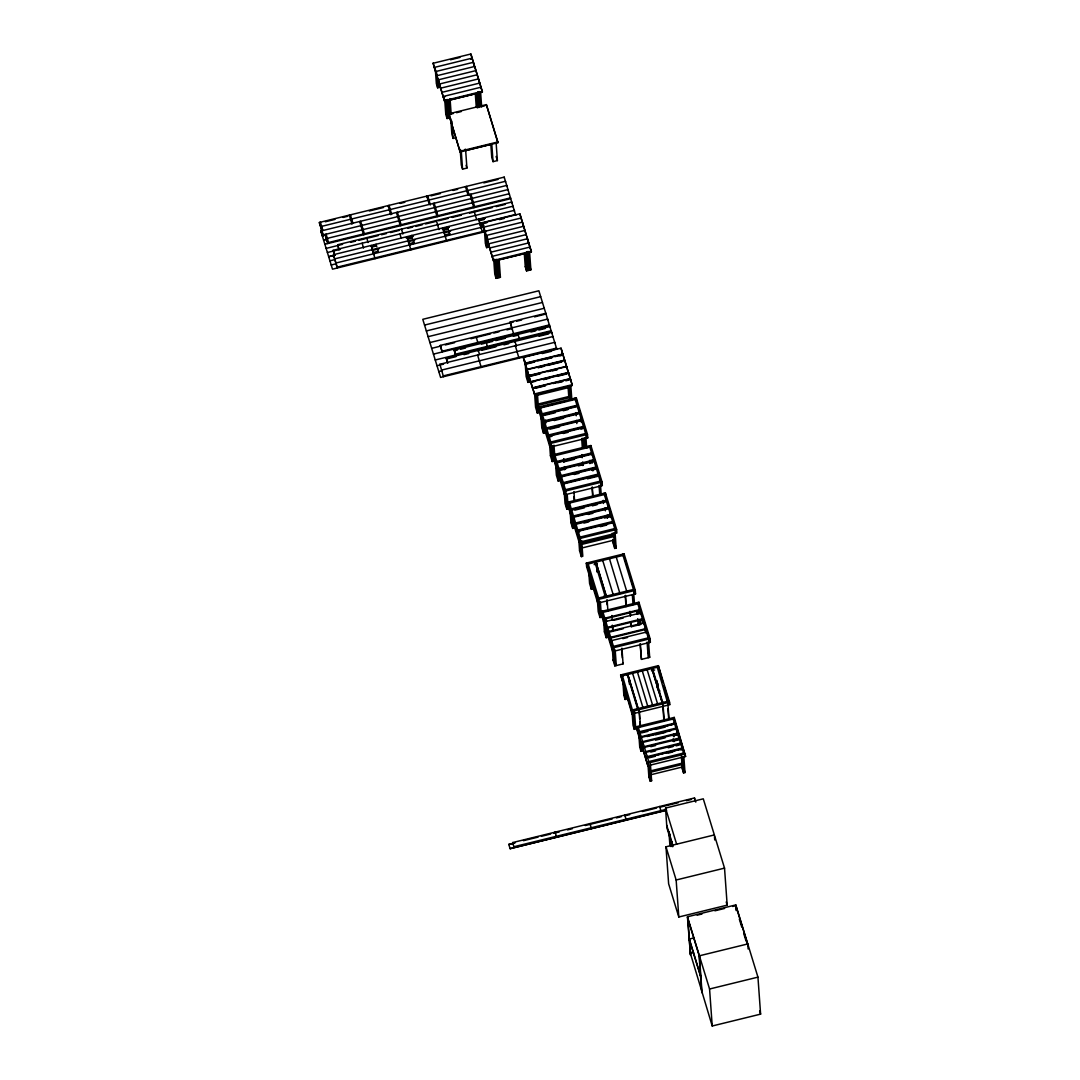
<?xml version="1.0" encoding="UTF-8"?>
<svg xmlns="http://www.w3.org/2000/svg" width="1080" height="1080" viewBox="0 0 1080 1080"><rect width="100%" height="100%" fill="white"/><g stroke="black" fill="none" stroke-linecap="round" stroke-linejoin="round"><path stroke-width="1.5" d="M668.277 705.065L667.899 703.823L669.735 704.714L669.56 702.176L658.355 665.644L657.288 667.251L622.458 675.797L620.622 674.906L632.003 713.961L633.069 712.368L633.447 713.61L668.277 705.065L656.91 666.009L622.08 674.555L633.447 713.61M632.003 713.961L631.813 711.437L632.894 709.83L667.724 701.285L669.56 702.176M647.865 765.72L636.485 726.664L638.321 727.555L673.151 719.01L674.231 717.417L685.598 756.473L647.865 765.72L636.674 729.202L636.485 726.664L674.231 717.417M648.756 761.589L647.69 763.196L685.422 753.935L683.586 753.043L648.756 761.589L638.321 727.555L638.375 728.312M553.784 833.247L555.188 832.14L556.511 837.041M555.066 837.405L556.457 836.285M433.134 63.261L470.867 54L482.315 91.355L482.369 92.111L444.636 101.372L433.134 63.261L444.636 101.372M450.482 59.778L459.918 57.456M470.745 59.265L472.136 58.145L434.403 67.406L434.457 68.162M435.24 68.026L436.361 83.66L437.63 87.804L440.532 87.089M444.812 96.863L443.367 97.214L443.313 96.458L481.046 87.197L481.1 87.966M444.582 100.616L482.315 91.355M449.861 99.995L475.983 93.582M449.955 117.814L447.053 118.517L445.784 114.372L447.228 114.008M448.646 113.873L486.378 104.612L497.826 141.966L497.88 142.722L460.148 151.983L448.646 113.873L460.148 151.983M448.7 114.629L453.411 113.468M456.557 112.698L461.282 111.537M478.575 107.298L484.866 105.759M450.752 118.638L451.872 134.271L453.155 138.416L456.057 137.7M460.094 151.214L497.826 141.966M491.495 144.194L465.372 150.606L464.994 149.351M460.175 149.351L461.295 164.983L462.564 169.128L466.925 168.061L465.575 149.31M490.833 144.531L491.764 157.505L493.047 161.649L497.394 160.583L496.166 143.397M319.397 222.453L323.271 235.669L319.397 222.453L504.198 177.12L515.714 215.298L515.66 214.475L334.719 258.863L334.773 259.619L329.94 260.807M319.464 223.209L320.369 222.21L322.92 230.513M325.269 221.792L334.935 219.416M342.995 217.431L347.841 216.257M369.293 210.992L383.44 207.522M400.127 203.431L404.838 202.271M430.961 195.858L440.397 193.55M452.979 190.458L457.69 189.31M483.813 182.898L497.975 179.429M321.692 227.124L320.679 226.597L505.481 181.278L505.535 182.034M321.044 231.809L320.976 230.985L506.75 185.423L506.804 186.246M325.566 235.103L322.312 235.966L322.259 235.143L508.019 189.581L508.073 190.404M326.849 239.315L323.582 240.111L327.443 239.099L327.389 238.343M327.699 242.73L325.161 234.428L327.753 243.486L327.699 242.73L510.57 197.87L510.624 198.693L324.851 244.269M337.675 244.742L339.012 249.656L337.675 244.742L511.839 202.028L511.893 202.851M326.133 248.413L342.576 244.323M350.568 242.352L355.469 241.151M358.695 240.368L365.229 238.761M368.348 237.992L378.27 235.562M381.524 234.765L386.411 233.564M390.514 232.565L399.452 230.364M407.93 228.285L412.668 227.124M415.76 226.435L422.267 224.775M425.52 223.965L436.428 221.292M438.561 220.766L448.335 218.376M452.142 217.445L461.376 215.177M469.517 213.179L492.332 207.576M496.166 206.644L505.373 204.39M333.153 250.317L334.476 255.231L333.153 250.317L513.108 206.172L513.162 206.996M340.43 249.304L327.402 252.504M333.45 254.704L337.325 267.921L333.45 254.704L514.377 210.33L514.445 211.154M335.192 255.056L328.671 256.716L335.192 255.123M371.034 246.267L376.083 245.025L376.029 244.269L376.582 246.685L376.529 245.929L371.695 247.104L371.75 247.874M405.945 237.695L413.411 235.872L406.89 237.532M442.112 228.825L449.253 227.07L442.746 228.731L442.787 227.894L446.661 241.097M478.278 219.956L485.109 218.282L478.589 219.942L478.589 219.105L482.45 232.322M371.034 246.321L375.935 245.12M412.331 237.141L407.498 238.329L407.552 239.085L412.385 237.897L411.818 235.481L412.385 237.897M479.088 220.766L483.935 219.578L483.421 217.917L483.476 218.687M448.187 229.122L443.34 230.31L443.286 229.554L448.132 228.366L448.187 229.122L447.62 226.706L447.674 227.462M482.126 223.101L519.858 213.84L531.32 251.195L531.374 251.951L493.627 261.212L482.126 223.101L493.627 261.212M372.317 250.479L379.026 248.765M408.159 241.677L414.815 239.99M444.015 232.888L450.617 231.201M480.762 226.787L479.912 224.019L483.165 223.222M482.18 223.857L486.905 222.696M499.473 219.618L504.198 218.457M413.991 242.541L409.144 243.729L409.199 244.485L414.045 243.297L413.1 239.638L414.045 243.297M444.947 234.941L449.78 233.753L449.834 234.522L448.889 230.85L448.943 231.606M480.749 226.166L483.975 225.369M331.223 265.019L336.096 263.75M337.271 267.151L485.649 230.756M485.703 231.525L332.492 269.163L321.03 231.755L321.948 230.756M484.245 227.867L485.365 243.5L486.635 247.644L489.537 246.942M493.574 260.456L531.32 251.195M499.014 259.794L524.826 253.463M529.645 252.626L530.874 269.825L526.527 270.891L525.258 266.733L526.702 266.382M493.655 258.579L494.775 274.212L496.044 278.357L500.405 277.29L499.163 260.104M540.662 296.649L424.548 325.067M426.344 330.939L542.444 302.454M506.898 329.859L511.988 328.603L510.151 322.029L545.954 313.254L546.008 314.078M429.908 342.562L513.459 322.002M516.712 321.192L521.6 320.004M534.56 316.885L544.374 314.415M440.33 345.411L442.166 351.972L440.33 345.411L547.722 319.059L547.789 319.882M431.676 348.368L441.49 345.897M445.271 344.966L454.572 342.684M470.934 338.742L490.55 333.869M493.817 333.059L498.96 331.803M442.112 351.216L549.504 324.878L549.572 325.701L433.458 354.119M454.235 350.028L455.558 354.942L454.235 350.028L550.017 326.538L550.071 327.294M454.288 350.798L457.475 350.001M460.674 349.218L465.467 348.044M481.424 344.129L484.623 343.346M492.601 341.388L486.216 342.954L486.162 342.198L487.485 347.112M495.788 340.605L505.373 338.256M513.351 336.299L518.144 335.124L518.09 334.368L519.413 339.282M530.914 331.992L535.707 330.818M538.893 330.035L545.279 328.469M455.504 354.186L551.286 330.683L551.354 331.506L435.24 359.991M446.337 358.209L447.66 363.123L446.337 358.209L551.799 332.343L551.853 333.113M446.391 358.979L455.976 356.63M463.955 354.672L468.747 353.498M481.518 350.352L495.909 346.829M503.901 344.871L508.694 343.697M539.069 336.245L548.654 333.896M439.925 365.026L439.87 364.257L553.068 336.501L553.136 337.325M443.556 364.136L437.022 365.742M438.804 371.615L442.071 370.751M439.87 364.257L443.489 376.65L443.435 375.881L556.632 348.111L556.7 348.935L538.88 290.776L422.78 319.316L440.586 377.42L556.686 348.881M534.573 361.679L525.137 363.987L523.301 357.413L561.033 348.165L564.759 360.869M542.227 353.552L551.651 351.23M562.815 353.97L525.082 363.231L523.301 357.413M537.719 360.896L551.867 357.426M555.012 356.656L561.425 355.09M534.668 362.002L525.245 364.325L527.027 370.13M547.25 358.925L551.961 357.764M559.832 355.833L562.977 355.064M564.705 360.113L526.973 369.374L525.191 363.555L562.923 354.308L566.636 367.011M539.906 373.572L528.903 376.272L527.067 369.698L564.8 360.45L568.526 373.154L566.69 366.593L528.957 375.84L530.888 382.752L532.669 388.557L530.833 381.983L568.566 372.735L572.292 385.439L534.546 394.7L532.71 388.125L570.456 378.877L572.292 385.439M538.029 367.43L561.614 361.651M538.124 367.767L544.414 366.214M547.56 365.445L561.708 361.976M525.029 360.95L526.149 376.569L527.931 382.388L529.389 382.023L528.849 375.516L566.582 366.255M547.776 371.642L557.199 369.333M530.577 376.218L540.014 373.91M552.596 370.818L557.307 369.657M530.726 381.659L568.471 372.398M535.505 381.254L530.793 382.414L529.011 376.61M543.362 379.323L566.946 373.545M543.47 379.661L549.761 378.121M557.618 376.191L567.054 373.882M532.615 387.801L570.348 378.54M534.236 388.166L545.251 385.479M553.109 383.549L562.545 381.226M535.91 388.112L545.346 385.803M557.928 382.725L562.639 381.564M565.785 380.795L570.51 379.633M572.238 384.683L534.492 393.944L532.71 388.125M537.26 395.28L569.187 387.45M537.975 405.419L569.916 397.575L569.524 396.333L537.597 404.163L538.164 407.943M538.529 407.106L576.274 397.845L587.466 434.376L587.723 437.927L549.99 447.174L538.785 410.657L538.529 407.106L549.734 443.637L549.99 447.174M542.957 406.769L554.121 404.028M557.321 403.245L566.906 400.896M575.195 399.452L540.365 407.997L540.418 408.753M534.56 393.228L535.572 407.282L537.354 413.1L538.799 412.736L537.449 393.984M542.524 415.058L577.355 406.512M544.172 415.422L555.255 412.709M563.166 410.764L567.918 409.604M579.528 413.559L544.698 422.105L544.752 422.874M554.243 420.538L563.746 418.203M546.453 432.608L543.551 433.323L541.769 427.505L543.213 427.154M546.858 429.165L581.688 420.62M550.071 429.151L559.575 426.816M583.848 427.68L549.018 436.226L549.072 436.982L551.975 436.266M563.328 433.485L568.067 432.324M581 429.151L582.457 428.787M550.8 442.031L585.63 433.485M549.734 443.637L587.466 434.376M590.882 445.527L553.149 454.788L564.341 491.319L564.597 494.856L602.33 485.608L602.087 482.058L590.882 445.527L591.057 447.903M555.106 460.823L552.204 461.538L550.422 455.733L551.867 455.369M589.815 447.134L554.985 455.679L555.039 456.435M557.145 462.74L591.975 454.194L592.029 454.95M565.11 461.552L574.614 459.216M560.952 470.165L565.691 468.99M578.367 465.885L583.106 464.724M561.465 476.847L596.308 468.302L596.363 469.058L591.611 470.232M574.196 474.498L578.948 473.337M555.376 461.133L556.375 475.187L558.158 481.005L559.615 480.64L559.278 475.956M587.439 478.832L598.523 476.118L598.469 475.362L563.639 483.908L563.693 484.663M565.421 489.713L600.25 481.167M564.341 491.319L602.087 482.058M605.421 492.939L567.675 502.2L578.88 538.718L579.137 542.268L616.869 533.007L616.613 529.457L605.421 492.939L605.664 496.49M604.341 494.546L569.511 503.077L569.565 503.847M564.03 489.348L565.029 503.415L566.811 509.22L568.269 508.869L567.257 494.802M571.671 510.138L606.514 501.593M574.898 510.125L584.402 507.789M592.312 505.845L597.065 504.684M608.675 508.653L573.845 517.199L573.899 517.955M588.141 514.458L592.893 513.297M573.696 521.802L574.142 528.053L572.697 528.404L570.915 522.599L572.36 522.234M576.005 524.245L610.835 515.714L610.889 516.47L604.557 518.022M583.97 523.071L588.721 521.91M612.995 522.761L578.164 531.306L578.219 532.062L579.677 531.711M600.386 526.635L606.717 525.082M579.947 537.111L614.777 528.579M578.88 538.718L616.613 529.457M614.129 540.081L582.201 547.911L581.81 546.669M581.675 540.648L582.795 556.268L581.351 556.632L579.569 550.813L581.013 550.463M615.06 532.454L616.181 548.087L614.723 548.438L612.941 542.633L614.399 542.268M586.346 563.085L624.078 553.838L635.283 590.355L635.526 593.906L597.793 603.153L586.602 566.636L586.346 563.085L597.537 599.616L597.793 603.153M588.182 563.976L623.012 555.431M594.135 564.624L596.835 563.963L596.457 562.721M588.681 570.983L589.586 583.484L591.354 589.302L592.812 588.938L592.245 581.135M603.801 596.174L606.514 595.512M633.447 589.464L598.617 598.01L598.671 598.765M597.537 599.616L635.283 590.355M601.438 615.019L612.63 651.551L650.363 642.289L650.106 638.739L638.914 602.221L601.182 611.483L612.374 648L613.062 660.096L614.844 665.914L623.066 663.889L621.945 648.27M637.848 603.828L603.018 612.36L603.072 613.13M597.335 599.211L598.226 611.712L600.008 617.517L601.466 617.166L600.345 601.547M639.684 610.389L604.854 618.935L604.8 618.179L639.63 609.633L639.9 613.521M605.812 621.5L640.643 612.954L640.697 613.71M613.778 620.312L623.282 617.99M607.19 631.085L607.649 637.335L606.191 637.686L604.409 631.881L605.867 631.517M623.174 628.722L608.918 632.219L608.864 631.463L643.694 622.917L643.748 623.673M631.085 626.778L640.589 624.456M646.502 632.043L611.658 640.589L611.726 641.345M622.796 638.631L627.548 637.47M613.44 646.394L648.284 637.862M612.374 648L650.106 638.739M613.062 660.096L614.52 659.745M640.062 644.072L641.452 659.381L649.674 657.369L648.554 641.736M651.429 670.802L654.656 670.005M626.238 694.413L626.576 699.098L625.131 699.462L623.849 695.304L625.307 694.953M658.503 691.268L659.961 690.917M633.272 711.072L668.101 702.527M632.003 711.126L633.015 725.193L634.284 729.338L635.742 728.987L634.5 711.801M639.846 732.537L674.676 723.991M641.493 732.915L647.825 731.363M655.736 729.418L665.24 727.083M646.947 736.533L656.519 734.184M659.718 733.401L670.883 730.661M655.682 734.778L665.186 732.456M655.628 740.151L665.118 737.816M673.043 735.885L677.795 734.711L677.74 733.954L642.708 742.433L642.654 741.663L677.484 733.131L677.538 733.887M641.885 743.053L642.452 750.857L640.994 751.221L639.725 747.063L641.169 746.712M644.18 746.645L679.01 738.099L679.063 738.868M644.234 747.414L679.266 738.936M650.822 746.685L655.574 745.524M672.989 741.245L679.32 739.692M650.754 752.058L655.506 750.884M668.183 747.779L672.921 746.617M676.094 745.835L679.253 745.065M682.061 748.062L647.231 756.608L647.285 757.364L682.115 748.832M647.487 757.445L682.317 748.899M649.12 757.809L655.452 756.257M668.115 753.152L672.867 751.99M680.913 750.006L682.371 749.655M683.1 766.827L651.173 774.671L650.781 773.415M650.376 763.56L651.605 780.746L650.16 781.097L648.878 776.952L650.336 776.601M683.87 756.932L684.99 772.565L683.532 772.916L682.263 768.758L683.707 768.407M515.389 847.125L513.891 846.734L512.609 842.576L694.508 797.958L695.777 802.116M513.702 843.345L508.815 844.533L515.322 842.684M523.463 840.686L538.124 837.095M541.39 836.298L550.611 834.03M554.418 833.099L559.319 831.897M567.459 829.899L572.346 828.698M585.32 825.512L612.239 818.91M616.343 817.911L621.23 816.71M629.654 814.644L624.902 815.805L624.848 815.049L626.171 819.963M642.425 811.512L656.573 808.043M660.339 807.111L678.267 802.71M686.421 800.712L691.308 799.524M672.705 846.734L666.86 827.685L665.55 808.083L703.283 798.822L724.532 868.131L727.178 905.135L678.807 917.001L668.628 883.791L665.982 846.801L714.352 834.935M513.891 846.734L665.699 809.487M666.509 810.067L510.084 848.691L666.522 810.324M678.807 917.001L676.148 879.998L724.532 868.131M690.39 954.018L690.471 955.03L687.433 916.785L735.804 904.918L757.944 977.144L760.604 1014.134L712.22 1026L701.582 990.536M697.167 915.178L702 913.99M714.893 910.818L724.572 908.456M732.632 906.471L735.858 905.675L747.819 944.69L747.765 943.934L699.395 955.8L702.041 992.803M694.157 937.872L689.324 939.06L687.865 918.797M693.374 951.845L690.147 952.628L701.784 991.157M693.562 952.466L690.336 953.249L689.378 939.83M712.22 1026L709.574 989.01L757.944 977.144M512.609 842.576L514.12 842.981M739.327 919.134L741.744 926.978M743.661 933.269L746.064 941.112M474.309 65.826L470.867 54M482.369 92.111L474.687 66.447L436.955 75.708L437.009 76.464M497.88 142.722L486.378 104.612M526.702 236.736L531.374 251.951M562.869 354.726L561.033 348.165M570.402 379.296L568.566 372.735M662.918 682.479L658.355 665.644M663.889 685.652L669.735 704.714M674.406 719.942L685.598 756.473M577.49 404.582L581.877 418.865M583.821 425.223L587.723 437.927M593.568 457.015L596.984 468.139M597.956 471.312L601.844 484.015M606.65 499.662L611.024 513.958M613.94 523.476L615.411 528.242M624.821 558.968L627.25 566.906M630.18 576.437L632.61 584.375M634.554 590.733L635.526 593.906M642.087 615.303L644.517 623.241M647.447 632.759L650.363 642.289M574.817 398.21L586.008 434.727L586.264 438.277M589.437 445.892L600.629 482.409L600.885 485.96M603.963 493.29L615.155 529.821L615.411 533.371M622.634 554.188L633.825 590.706L634.082 594.257L633.704 593.014M637.457 602.573L648.662 639.104L648.918 642.654M673.151 719.01L683.586 753.043M676.661 732.375L677.606 735.466M580.419 419.229L581.405 422.401M609.579 514.31L610.551 517.482M638.685 609.296L640.157 614.061M641.615 618.827L643.073 623.592M644.531 628.358L645.989 633.123M726.219 901.962L727.178 905.135M759.632 1010.975L760.604 1014.134M496.125 156.438L497.394 160.583M529.605 265.666L530.874 269.825M614.844 543.726L616.181 548.087M648.338 653.009L649.674 657.369M684.139 769.797L684.99 772.565M652.455 668.439L662.931 703.229L662.877 702.473M651.969 668.561L662.459 703.35L652.023 669.317M637.794 623.687L638.172 624.929L637.726 618.678M657.234 687.123L658.085 689.89M673.096 738.882L673.947 741.65M616.235 557.091L626.67 591.125M647.123 669.749L657.558 703.782M609.471 558.751L619.947 593.555M642.289 670.937L652.779 705.726M637.457 672.111L647.946 706.914M602.694 560.412L613.13 594.446M632.61 673.299L643.1 708.102M605.435 597.105L594.958 562.316L595.013 563.072M637.781 709.398L627.291 674.609L627.345 675.365M622.688 662.648L623.066 663.889M665.55 808.083L676.62 844.182M466.074 165.294L466.925 168.061M499.554 274.523L500.405 277.29M539.987 406.755L551.178 443.273L551.435 446.823M554.607 454.437L565.799 490.955L566.055 494.505M569.133 501.836L580.325 538.367L580.581 541.904M587.804 562.734L598.995 599.251L599.251 602.802L598.874 601.56M602.626 611.118L613.832 647.649L614.088 651.186M527.067 369.698L528.849 375.516M620.622 674.906L631.813 711.437M666.671 825.147L673.056 845.964M553.406 458.339L564.597 494.856M567.932 505.737L579.137 542.268M528.498 379.12L529.389 382.023M567.878 507.627L568.269 508.869M581.458 551.921L582.35 554.823M601.088 615.924L601.466 617.166M615.911 664.308L616.302 665.55L615.182 649.931M650.754 777.978L651.605 780.746M470.948 194.211L474.822 207.414M510.151 322.029L513.769 334.422M469.976 194.441L473.85 207.657M469.017 194.684L466.466 186.381L465.561 187.38L465.507 186.611L468.045 194.913M476.645 219.578L474.107 211.275L474.161 212.044M515.336 345.749L518.954 358.128M665.982 846.801L676.148 879.998M687.433 916.785L709.574 989.01M687.488 917.541L699.449 956.556M689.135 938.439L700.704 976.212M689.188 939.195L700.758 976.968M434.187 203.229L438.048 216.432M479.534 354.537L478.264 350.379L478.319 351.149M433.215 203.459L437.089 216.675M436.374 220.536L438.966 229.595M477.603 355.01L481.221 367.389M429.34 204.404L426.803 196.115L426.857 196.871L427.761 195.872L430.367 204.93M409.158 244.35L408.254 240.813M397.413 212.247L401.288 225.45M396.455 212.476L400.315 225.693M399.911 233.941L401.18 238.1M389.07 205.362L391.662 214.421M373.356 253.125L372.452 249.601M360.652 221.265L364.527 234.468M359.681 221.495L363.555 234.711M362.178 243.203L363.501 248.103M352.904 223.155L350.365 214.853L350.42 215.622M349.394 215.096L351.999 224.154M326.12 234.185L328.725 243.257L328.671 242.487M320.976 230.985L322.259 235.143M508.802 844.29L510.084 848.691M747.887 945.621L748.13 948.983M736.25 906.93L736.466 910.049M735.804 904.918L736.223 910.615M714.474 836.514L714.717 839.97M694.508 797.958L694.589 798.971M699.057 955.314L700.515 975.591M700.569 976.347L701.528 989.779M682.412 757.283L683.532 772.916M680.846 744.674L680.792 743.918L645.759 752.396L645.705 751.626L680.535 743.081L680.589 743.85M681.372 756.257L682.263 768.758M676.269 729.729L676.202 728.973L641.183 737.451L641.129 736.682L675.959 728.15L676.013 728.905M673.704 733.658L673.92 736.776M667.724 701.285L667.778 702.041M667.994 705.173L669.006 719.24M667.953 708.615L668.628 717.984M663.161 706.361L664.173 720.428M662.553 701.987L663.903 720.738M672.071 841.523L672.3 844.654M670.059 834.071L670.95 846.572M668.898 831.479L669.911 845.546M657.95 683.451L658.395 689.702M657.058 680.549L657.612 688.365M661 811.418L659.678 806.504L659.732 807.26M647.109 642.101L648.23 657.72M638.914 602.221L639.171 605.772M640.346 619.772L640.683 624.456M638.226 610.754L638.456 613.872M638.901 620.123L639.239 624.807M640.332 643.761L641.452 659.381M649.039 765.477L650.16 781.097M637.16 610.875L637.389 613.994M636.889 611.186L637.119 614.318M647.987 764.451L648.878 776.952M645.962 752.463L646.015 753.219M633.717 593.352L634.5 604.287M644.436 747.482L644.49 748.238M632.381 595.269L633.056 604.652M641.371 737.519L641.426 738.275M639.346 710.613L640.467 726.233M639.077 710.924L639.63 718.74M639.86 721.872L640.197 726.557M640.102 738.72L640.994 751.221M630.396 612.536L630.612 615.654M631.071 621.905L631.395 626.602L630.801 622.229M630.005 611.293L630.342 615.978M638.604 731.443L639.725 747.063M624.078 553.838L624.254 556.2M625.495 595.364L626.279 606.312M625.226 595.688L626.009 606.623M632.894 709.83L634.284 729.338M629.411 679.388L629.748 684.072M629.249 681.264L629.478 684.396M613.602 532.818L614.723 548.438M621.675 648.581L622.35 657.963M624.226 686.961L625.131 699.462M612.279 533.25L612.495 536.382M612.725 539.5L612.941 542.633M622.458 675.797L622.512 676.553M622.957 682.803L623.849 695.304M607.19 515.174L607.419 518.306M605.178 507.721L605.408 510.84M611.901 615.479L612.239 620.163M612.684 626.413L613.022 631.112M603.288 500.351L603.504 503.469M612.306 625.172L612.63 629.856M613.724 650.282L614.844 665.914M600.52 485.055L601.196 494.424M599.076 485.406L599.751 494.788M607.122 599.873L607.905 610.821M606.852 600.197L607.176 604.881M606.299 618.583L606.528 621.702M594.189 462.011L594.135 461.241L559.305 469.787L559.359 470.556M605.192 623.619L606.191 637.686M592.096 459.959L592.326 463.077M592.663 467.775L592.88 470.894M603.625 620.946L604.409 631.881M590.652 460.31L590.868 463.442M592.299 487.067L592.974 496.449M592.029 487.39L592.704 496.76M589.586 460.431L589.802 463.563M596.835 563.963L597.402 571.779M596.903 568.971L597.132 572.09M598.887 601.898L600.008 617.517M585.913 437.373L586.697 448.308M584.456 437.724L585.131 447.107M583.011 438.089L583.673 447.458M581.675 438.521L582.35 447.903M582.808 462.092L583.038 465.224M581.985 454.599L582.201 457.731M582.538 462.416L582.768 465.534M590.571 578.367L591.354 589.302M576.274 397.845L576.518 401.396M576.032 412.627L576.261 415.76M576.585 420.444L576.815 423.562M570.834 385.803L571.846 399.87M569.389 386.154L570.389 400.221M569.916 397.575L570.092 400.113M580.23 540.999L581.351 556.632M568.053 386.6L568.836 397.535M578.786 539.879L579.569 550.813M573.912 491.576L574.587 500.958M573.98 496.584L574.317 501.269M571.685 514.337L572.697 528.404M570.132 511.663L570.915 522.599M591.341 828.495L590.018 823.595L590.072 824.351M563.868 458.798L564.098 461.916M564.422 466.601L564.651 469.733M563.598 459.108L563.827 462.24M554.918 343.13L554.85 342.306L441.652 370.076L441.707 370.832M565.691 493.601L566.811 509.22M557.267 468.504L558.158 481.005M544.226 308.273L428.112 336.676M553.986 445.203L554.648 454.572M552.528 445.554L553.649 461.187M551.083 445.919L552.204 461.538M549.639 444.798L550.422 455.733M545.549 420.107L545.778 423.225M544.104 420.458L544.32 423.589M544.55 426.708L544.995 432.959M530.091 247.806L530.037 247.05L492.305 256.298L492.358 257.067M542.538 419.256L543.551 433.323M528.822 243.662L528.768 242.892L491.036 252.153L491.089 252.909M540.986 416.57L541.769 427.505M527.553 239.504L527.499 238.748L489.767 247.995L489.821 248.765M528.08 251.424L529.43 270.175M525.001 231.201L524.948 230.445L487.215 239.706L487.269 240.462M526.635 251.775L527.971 270.526M536.004 394.349L537.354 413.1M523.733 227.056L523.679 226.287L485.946 235.548L486 236.304M525.299 253.692L526.527 270.891M522.464 222.899L522.41 222.143L484.677 231.404L484.731 232.16M524.327 253.76L525.258 266.733M521.195 218.754L521.14 217.998L483.395 227.246L483.462 228.015M519.858 213.84L526.284 235.359L526.23 234.59L488.484 243.851L488.538 244.607M526.918 368.32L527.931 382.388M509.355 194.549L509.288 193.725L326.43 238.585L326.484 239.341M555.188 832.14L555.242 832.896M516.362 346.275L515.038 341.361L515.093 342.131M504.198 177.12L504.252 177.89M511.933 327.848L511.988 328.603M491.805 144.464L493.047 161.649M497.718 260.456L498.947 277.654M496.152 259.254L497.502 278.006M494.815 261.171L496.044 278.357M480.654 92.786L481.653 106.853M479.831 83.808L479.776 83.052L442.044 92.313L442.098 93.069M478.548 79.663L478.494 78.908L440.762 88.155L440.815 88.925M479.088 91.584L480.101 105.638M477.279 75.505L477.225 74.749L439.493 84.011L439.546 84.767M477.63 91.935L478.751 107.568M476.01 71.361L475.956 70.605L438.224 79.853L438.277 80.622M487.296 236.358L488.079 247.293M476.294 93.852L477.306 107.919M473.459 63.059L473.405 62.303L435.672 71.55L435.726 72.32M485.406 230.459L486.635 247.644M475.322 93.919L476.253 106.893M481.181 228.163L481.127 227.407L336.002 263.007L336.056 263.763M479.858 223.263L479.912 224.019M472.217 198.356L472.271 199.112M472.527 202.743L472.581 203.499M471.258 198.599L471.312 199.355M479.385 360.815L479.439 361.584M477.968 343.197L476.132 336.623L476.186 337.392M466.776 190.769L466.83 191.525M461.214 150.377L462.564 169.128M451.913 121.23L453.155 138.416M450.063 98.699L451.183 114.332M448.726 100.616L449.847 116.249M447.161 99.414L448.497 118.166M445.702 99.765L447.053 118.517M444.771 100.305L445.784 114.372M438.507 79.34L439.088 87.453M436.509 72.184L437.63 87.804M445.325 236.183L445.379 236.952M444.056 232.038L444.11 232.794M436.725 211.518L436.779 212.288M437.643 224.681L437.697 225.45M435.456 207.374L435.51 208.13M435.753 211.761L435.807 212.517M410.859 249.885L406.985 236.669L407.038 237.425M409.523 244.971L409.577 245.727M402.867 233.996L401.531 229.082L401.598 229.838M397.724 216.635L397.777 217.391M390.339 209.52L390.393 210.276M390.704 214.663L388.098 205.605L388.152 206.361M377.352 249.169L377.298 248.413L378.243 252.085L378.189 251.316L373.343 252.504L373.397 253.26M375.057 258.66L371.183 245.444L371.237 246.213M373.734 253.746L373.788 254.516M368.037 242.541L366.701 237.627L366.755 238.383M363.19 229.554L363.245 230.324M361.921 225.41L361.976 226.166M362.232 229.797L362.286 230.553M360.95 225.653L361.004 226.409M351.635 219.011L351.689 219.767M350.663 219.24L350.73 220.01M576.976 405.257L542.146 413.802L542.201 414.572L577.031 406.026L576.976 405.257M579.137 412.317L544.307 420.863L544.361 421.619L579.191 413.073L579.137 412.317M581.31 419.377L546.48 427.923L546.534 428.679L581.364 420.134L581.31 419.377M583.47 426.425L548.64 434.97L548.694 435.74L583.524 427.194L583.47 426.425M591.597 452.939L556.767 461.484L556.821 462.254L591.651 453.708L591.597 452.939M593.757 459.999L558.927 468.545L558.981 469.3L593.811 460.755L593.757 459.999M595.917 467.06L561.087 475.605L561.141 476.361L595.971 467.815L595.917 467.06M598.091 474.107L563.247 482.652L563.301 483.421L598.144 474.876L598.091 474.107M606.123 500.351L571.293 508.896L571.347 509.652L606.177 501.107L606.123 500.351M608.297 507.411L573.453 515.957L573.507 516.712L608.351 508.167L608.297 507.411M610.457 514.458L575.626 523.004L575.681 523.76L610.511 515.227L610.457 514.458M612.617 521.519L577.787 530.064L577.841 530.82L612.671 522.274L612.617 521.519M613.494 535.288L581.567 543.119L581.945 544.361L613.872 536.531L613.494 535.288M642.425 618.759L607.595 627.305L607.649 628.074L642.479 619.529L642.425 618.759M645.476 628.722L610.645 637.268L610.7 638.024L645.53 629.492L645.476 628.722M674.433 723.168L639.59 731.714L639.644 732.47L674.487 723.924L674.433 723.168M682.533 763.047L650.606 770.89L650.984 772.133L682.911 764.303L682.533 763.047M606.352 596.106L595.917 562.073L606.407 596.875L606.352 596.106M638.213 708.521L627.777 674.487L638.267 709.29L638.213 708.521"/></g></svg>
